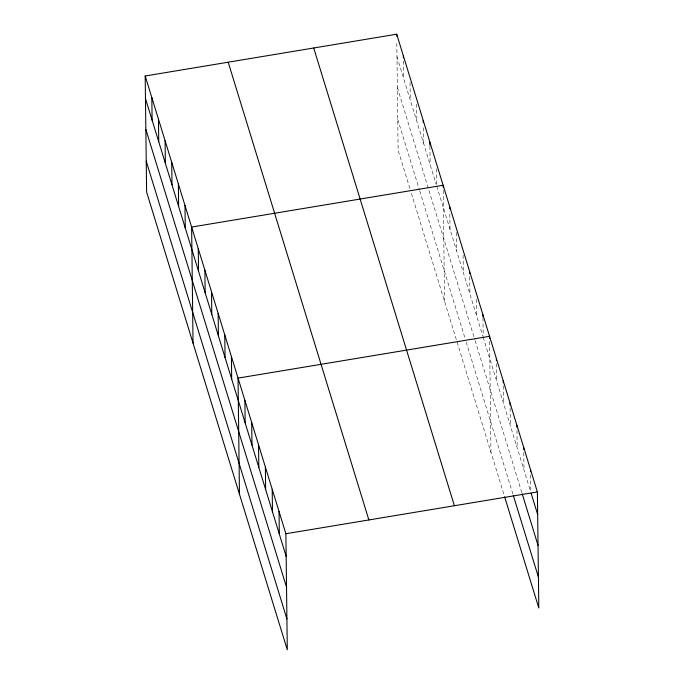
<?xml version="1.0" encoding="UTF-8"?>
<svg xmlns="http://www.w3.org/2000/svg" width="684" height="684" viewBox="0 0 684 684"><rect width="100%" height="100%" fill="white"/><g stroke="black" fill="none" stroke-linecap="round" stroke-linejoin="round"><path stroke-width="0.51" stroke-dasharray="3.42 2.56" d="M396.985 56.772L436.17 184.287M436.777 186.245L482.895 336.323M483.195 337.306L530.519 491.274M397.361 87.62L474.833 339.709M475.132 340.683L522.2 493.822M397.746 119.401L419.454 190.024M419.754 191.007L464.975 338.144M466.18 342.068L512.957 494.276M409.878 188.51L398.122 150.258L396.797 41.382M411.392 193.41L504.33 495.823M530.613 474.841L530.818 491.257M523.782 452.611L523.995 470.045M516.95 430.373L517.164 447.815M510.119 408.143L510.332 425.585M503.287 385.904L503.492 403.346M496.447 363.674L496.661 381.116M489.616 341.444L490.975 452.363M482.964 317.812L483.186 336.28M476.363 299.31L476.568 315.726M469.72 276.704L469.934 294.146M463.094 255.123L463.299 272.565M456.442 232.517L456.673 250.985M449.85 214.015L450.038 229.405M443.198 190.383L444.549 301.311M436.563 168.803L436.751 184.193M429.92 146.205L430.142 164.664M423.319 127.703L423.507 143.084M416.667 104.071L416.881 121.513M410.032 82.49L410.246 99.932M403.406 60.91L403.611 78.352"/><path stroke-width="1.03" d="M145.196 76.001L285.878 533.742L287.289 649.8L146.615 192.059L145.196 76.001L396.711 34.2L537.385 491.941L538.804 607.999L504.638 496.832M285.878 533.742L537.385 491.941M531.135 493.292L537.658 514.513M522.2 493.822L538.034 545.362M513.265 495.293L538.428 577.151M313.708 47.991L454.39 505.741M228.199 62.21L368.873 519.951M145.47 98.573L286.151 556.314M145.846 129.421L286.528 587.163M146.239 161.202L286.912 618.952M530.553 469.711L530.579 471.763M523.722 447.481L523.747 449.533M516.89 425.243L516.916 427.295M510.05 403.013L510.076 405.065M503.219 380.774L503.244 382.826M496.387 358.544L496.413 360.596M489.582 338.366L489.556 336.314L238.041 378.115L239.46 494.164M482.921 314.734L482.947 316.786M469.66 271.574L469.686 273.626M449.764 206.833L449.79 208.885M443.155 187.305L443.129 185.253L191.623 227.054L193.042 343.111M429.868 142.101L429.903 145.179M423.234 120.521L423.259 122.573M403.338 55.78L403.363 57.832M396.711 34.2L396.729 36.252M279.038 511.512L279.32 534.084M272.206 489.282L272.488 511.854M265.375 467.044L265.649 489.616M258.543 444.814L258.817 467.386M251.712 422.584L251.986 445.147M244.881 400.345L245.154 422.917M231.414 356.535L231.688 379.107M224.779 334.955L225.053 357.527M218.145 313.375L218.427 335.947M211.518 291.794L211.792 314.366M204.884 270.214L205.157 292.786M198.249 248.634L198.531 271.206M184.988 205.482L185.261 228.046M178.353 183.902L178.635 206.465M171.727 162.322L172 184.894M165.092 140.742L165.366 163.314M158.457 119.161L158.739 141.733M151.831 97.581L152.105 120.153"/></g></svg>
